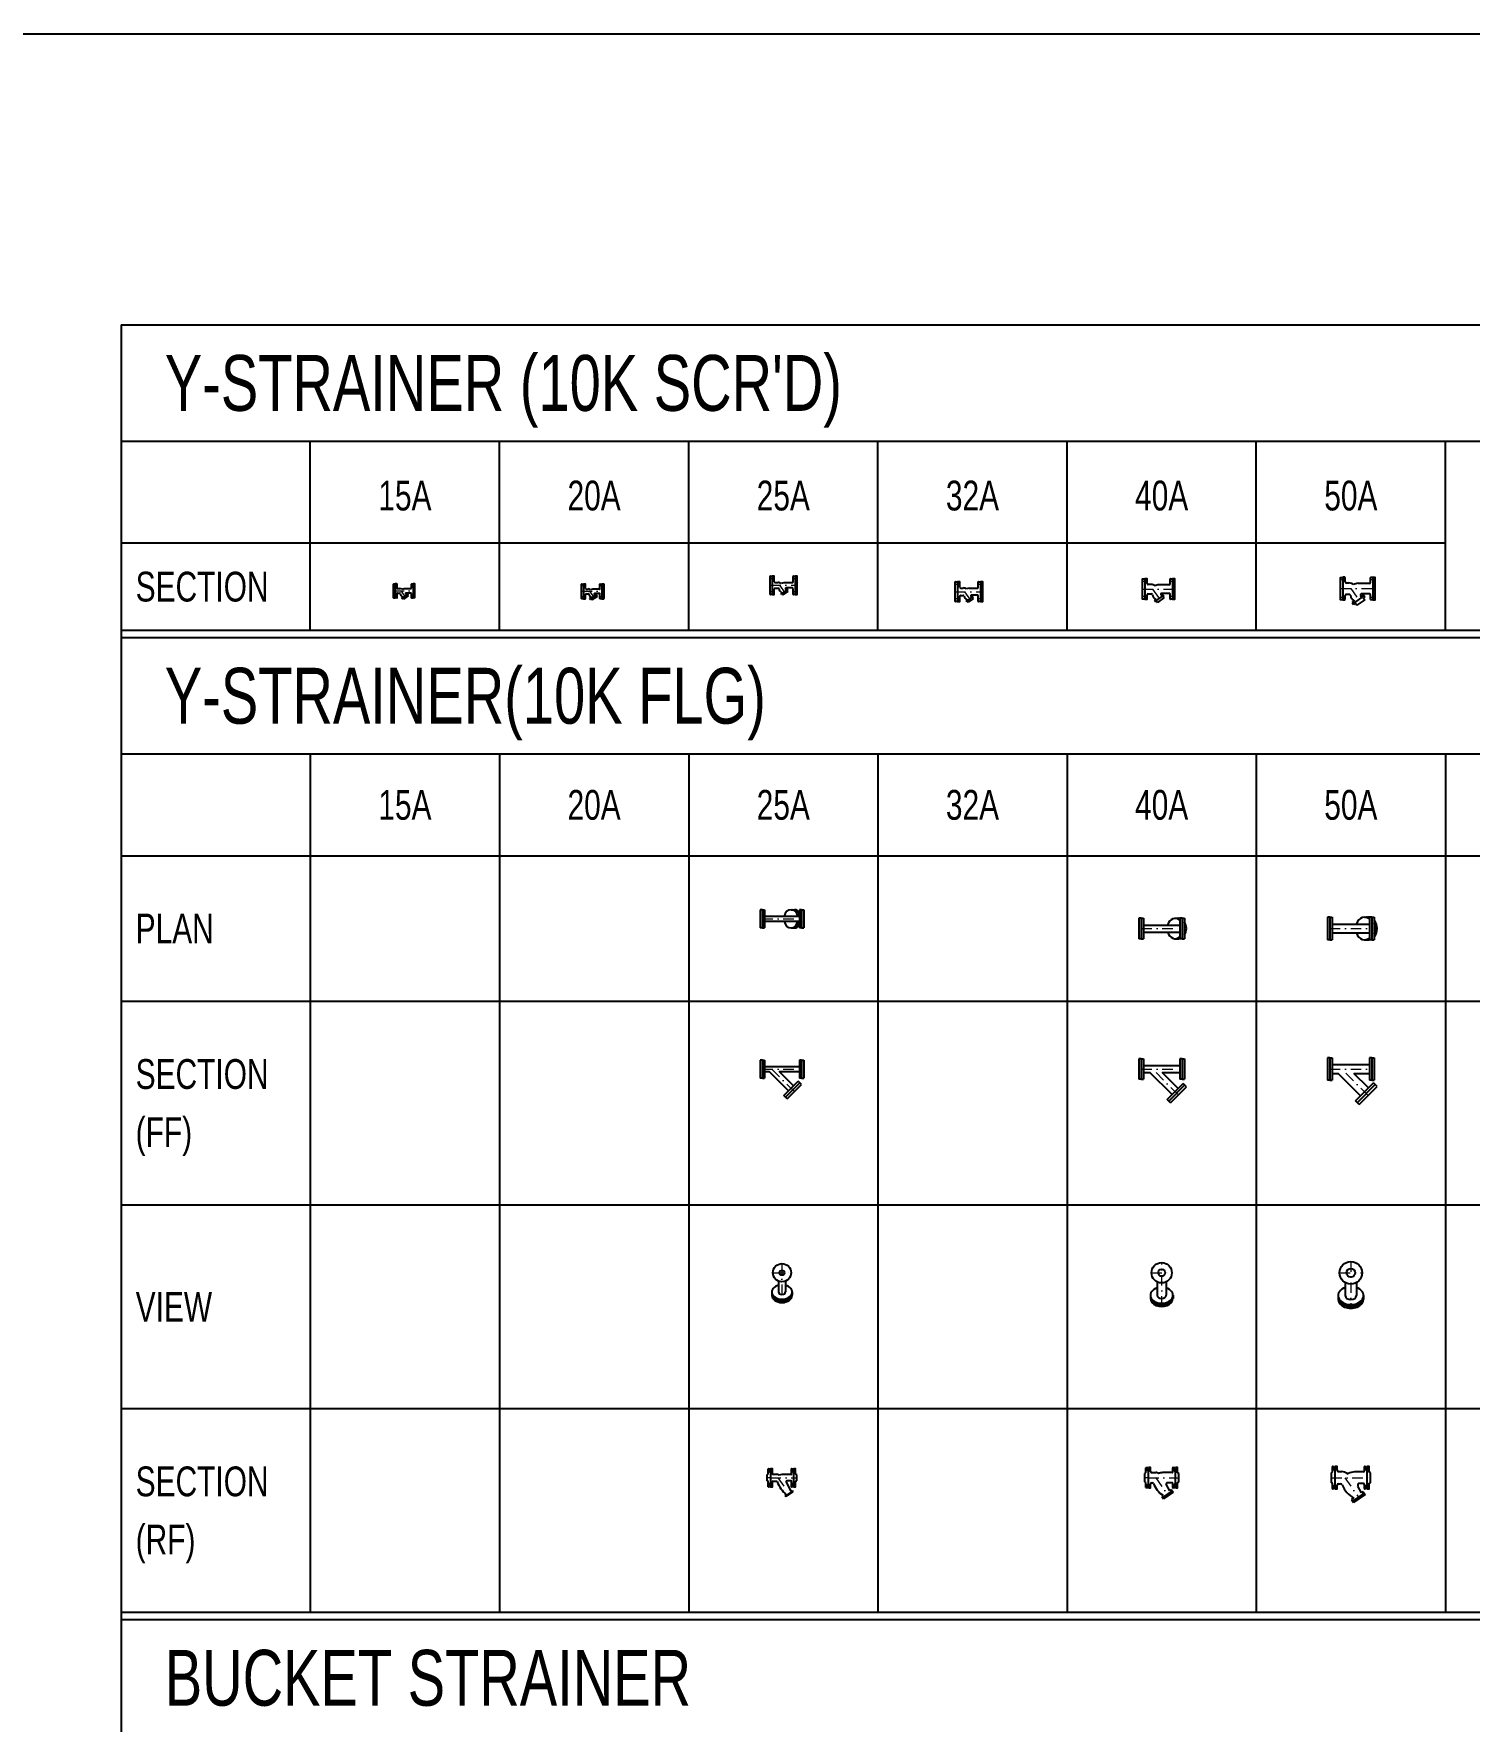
# Model space of a CAD drawing. Extents: x 0 to 60630, y 0 to 46389.
# Drawn here: x 27030 to 36893, y 34790 to 46389 of the extents above; entities that cross this region are included whole.
import ezdxf
from ezdxf.enums import TextEntityAlignment as Align

# ---------------------------------------------------------------- set-up
doc = ezdxf.new("R2010")
doc.units = 0
doc.header["$LTSCALE"] = 30
doc.header["$MEASUREMENT"] = 0
doc.linetypes.add('DGN Style 4', pattern=[4.8, 2.4, -1.2, 0, -1.2])
doc.layers.add('L(c)', color=1, linetype='DGN Style 4', lineweight=5)
doc.layers.add('L(txt)', color=2, linetype='Continuous', lineweight=13)
doc.styles.add('Style-ENGINEERING', font='ENGINEERING.shx')

# ---------------------------------------------------------------- blocks, each defined once
blk = doc.blocks.new('*U127')
for p, q in [((-6, 48), (-6, -47)), ((5, 48), (-6, 48)), ((6, -46), (6, 47)), ((5, -47), (-6, -47))]:
    blk.add_line(p, q)
for centre, start, end in [((5, 47), 0, 90), ((5, -46), 270, 0)]:
    blk.add_arc(centre, 1, start, end)
blk = doc.blocks.new('*U126')
for p, q in [((-73, -42), (-73, 51)), ((-72, 52), (-61, 52)), ((-61, 52), (-61, -43)), ((-50, 52), (-61, 52)), ((-61, 52), (-61, -43)), ((-49, 25), (-49, 51)), ((-45, 21), (-31, 21)), ((46, 19), (1, 19)), ((50, 23), (50, 51)), ((51, 52), (62, 52)), ((62, 52), (62, -43)), ((-72, -43), (-61, -43)), ((-50, -43), (-61, -43)), ((-49, -42), (-49, -15)), ((-45, -11), (-30, -11)), ((-11, -35), (-19, -41)), ((-19, -41), (-14, -49)), ((23, -18), (-17, -45)), ((-10, -46), (-14, -49)), ((-10, -46), (-5, -52)), ((27, -30), (-5, -52)), ((10, -16), (12, -19)), ((21, -14), (12, -19)), ((46, -10), (13, -10)), ((21, -14), (26, -22)), ((26, -21), (23, -24)), ((23, -24), (27, -30)), ((50, -42), (50, -14)), ((51, -43), (62, -43))]:
    blk.add_line(p, q)
for centre, radius, start, end in [((-72, 51), 1, 90, 180), ((-50, 51), 1, 0, 90), ((-45, 25), 4, 180, 270), ((-36, -18), 39.2, 58.2337, 83.1862), ((11, -55), 74.8, 97.7062, 110.3663), ((46, 23), 4, 270, 0), ((51, 51), 1, 90, 180), ((-72, -42), 1, 180, 270), ((-50, -42), 1, 270, 0), ((-45, -15), 4, 90, 180), ((-30, -15), 4, 9.5753, 90), ((2, -10), 28.8, 189.5753, 243.048), ((13, -14), 4, 90, 210), ((46, -14), 4, 0, 90), ((51, -42), 1, 180, 270)]:
    blk.add_arc(centre, radius, start, end)
blk.add_blockref('*U127', (68, 5))
blk = doc.blocks.new('*U128')
for p, q in [((-77, -45), (-77, 53)), ((-76, 54), (-63, 54)), ((-63, 54), (-63, -46)), ((-50, 54), (-63, 54)), ((-63, 54), (-63, -46)), ((-49, 24), (-49, 53)), ((-45, 20), (-31, 20)), ((45, 19), (1, 19)), ((49, 23), (49, 53)), ((50, 54), (63, 54)), ((63, 54), (63, -46)), ((63, 54), (63, -46)), ((76, 54), (63, 54)), ((77, -45), (77, 53)), ((-63, -46), (-76, -46)), ((-63, -46), (-50, -46)), ((-49, -45), (-49, -16)), ((-45, -12), (-30, -12)), ((-12, -35), (-22, -42)), ((-22, -42), (-16, -51)), ((25, -16), (-19, -47)), ((-11, -48), (-16, -51)), ((-11, -48), (-7, -55)), ((30, -30), (-7, -55)), ((10, -16), (12, -19)), ((22, -12), (12, -19)), ((45, -10), (13, -10)), ((22, -12), (28, -20)), ((28, -20), (25, -23)), ((25, -23), (30, -30)), ((49, -45), (49, -14)), ((63, -46), (50, -46)), ((63, -46), (76, -46))]:
    blk.add_line(p, q)
for centre, radius, start, end in [((-76, 53), 1, 90, 180), ((-50, 53), 1, 0, 90), ((-45, 24), 4, 180, 270), ((-36, -18), 39.2, 58.2337, 83.1862), ((11, -55), 74.8, 97.7062, 110.3663), ((45, 23), 4, 270, 0), ((50, 53), 1, 90, 180), ((76, 53), 1, 0, 90), ((-76, -45), 1, 180, 270), ((-50, -45), 1, 270, 0), ((-45, -16), 4, 90, 180), ((-30, -16), 4, 9.5753, 90), ((2, -10), 28.8, 189.5753, 241.0112), ((13, -14), 4, 90, 210), ((45, -14), 4, 0, 90), ((50, -45), 1, 180, 270), ((76, -45), 1, 270, 0)]:
    blk.add_arc(centre, radius, start, end)
blk = doc.blocks.new('*U129')
for p, q in [((-93, -60), (-93, 63)), ((-92, 64), (-79, 64)), ((-79, 64), (-79, -61)), ((-66, 64), (-79, 64)), ((-79, 64), (-79, -61)), ((-65, 27), (-65, 63)), ((-60, 22), (-39, 22)), ((60, 20), (1, 20)), ((65, 25), (65, 63)), ((66, 64), (79, 64)), ((79, 64), (79, -61)), ((79, 64), (79, -61)), ((92, 64), (79, 64)), ((93, -60), (93, 63)), ((-79, -61), (-92, -61)), ((-79, -61), (-66, -61)), ((-65, -60), (-65, -23)), ((-60, -18), (-38, -18)), ((-15, -48), (-21, -53)), ((-21, -53), (-16, -61)), ((25, -27), (-18, -57)), ((-11, -58), (-15, -61)), ((-11, -58), (-6, -64)), ((29, -40), (-6, -64)), ((12, -24), (15, -28)), ((22, -23), (15, -28)), ((60, -16), (17, -16)), ((22, -23), (27, -31)), ((27, -31), (24, -34)), ((24, -34), (29, -40)), ((65, -60), (65, -21)), ((79, -61), (66, -61)), ((79, -61), (92, -61))]:
    blk.add_line(p, q)
for centre, radius, start, end in [((-92, 63), 1, 90, 180), ((-66, 63), 1, 0, 90), ((-60, 27), 5, 180, 270), ((-45, -27), 49, 58.2337, 83.1862), ((14, -73), 93.5, 97.7062, 110.3663), ((60, 25), 5, 270, 0), ((66, 63), 1, 90, 180), ((92, 63), 1, 0, 90), ((-92, -60), 1, 180, 270), ((-66, -60), 1, 270, 0), ((-60, -23), 5, 90, 180), ((-38, -23), 5, 9.5753, 90), ((3, -16), 36, 189.5753, 241.368), ((17, -21), 5, 90, 210), ((60, -21), 5, 0, 90), ((66, -60), 1, 180, 270), ((92, -60), 1, 270, 0)]:
    blk.add_arc(centre, radius, start, end)
blk = doc.blocks.new('*U130')
for p, q in [((-95, -63), (-95, 68)), ((-93, 70), (-79, 70)), ((-79, 70), (-79, -65)), ((-65, 70), (-79, 70)), ((-79, 70), (-79, -65)), ((-63, 32), (-63, 68)), ((-58, 27), (-39, 27)), ((58, 25), (1, 25)), ((63, 30), (63, 68)), ((65, 70), (79, 70)), ((79, 70), (79, -65)), ((79, 70), (79, -65)), ((93, 70), (79, 70)), ((95, -63), (95, 68)), ((-79, -65), (-93, -65)), ((-79, -65), (-65, -65)), ((-63, -63), (-63, -28)), ((-58, -23), (-38, -23)), ((-13, -53), (-21, -58)), ((-21, -58), (-15, -66)), ((25, -33), (-18, -62)), ((-10, -63), (-15, -66)), ((-10, -63), (-6, -70)), ((29, -46), (-6, -70)), ((12, -28), (16, -33)), ((22, -29), (16, -33)), ((58, -21), (17, -21)), ((22, -29), (28, -37)), ((28, -37), (25, -39)), ((25, -39), (29, -46)), ((63, -63), (63, -26)), ((79, -65), (65, -65)), ((79, -65), (93, -65))]:
    blk.add_line(p, q)
for centre, radius, start, end in [((-93, 68), 2, 90, 180), ((-65, 68), 2, 0, 90), ((-58, 32), 5, 180, 270), ((-45, -21), 49, 58.2337, 83.1862), ((14, -67), 93.5, 97.7062, 110.3663), ((58, 30), 5, 270, 0), ((65, 68), 2, 90, 180), ((93, 68), 2, 0, 90), ((-93, -63), 2, 180, 270), ((-65, -63), 2, 270, 0), ((-58, -28), 5, 90, 180), ((-38, -28), 5, 9.5753, 90), ((3, -21), 36, 189.5753, 243.5684), ((17, -26), 5, 90, 210), ((58, -26), 5, 0, 90), ((65, -63), 2, 180, 270), ((93, -63), 2, 270, 0)]:
    blk.add_arc(centre, radius, start, end)
blk = doc.blocks.new('*U132')
for p, q in [((-8, 70), (-8, -70)), ((6, 70), (-8, 70)), ((8, -68), (8, 68)), ((-8, -70), (6, -70))]:
    blk.add_line(p, q)
for centre, start, end in [((6, 68), 0, 90), ((6, -68), 270, 0)]:
    blk.add_arc(centre, 2, start, end)
blk = doc.blocks.new('*U133')
for p, q in [((-8, 70), (-8, -70)), ((6, 70), (-8, 70)), ((8, -68), (8, 68)), ((-8, -70), (6, -70))]:
    blk.add_line(p, q)
for centre, start, end in [((6, 68), 0, 90), ((6, -68), 270, 0)]:
    blk.add_arc(centre, 2, start, end)
blk = doc.blocks.new('*U131')
for p, q in [((-95, 81), (-95, -59)), ((-81, 81), (-95, 81)), ((-79, 50), (-79, 79)), ((-72, 44), (-51, 44)), ((73, 41), (1, 41)), ((79, 47), (79, 79)), ((81, 81), (95, 81)), ((95, 81), (95, -59)), ((-95, -59), (-81, -59)), ((-79, -57), (-79, -28)), ((-72, -21), (-49, -21)), ((-19, -60), (-28, -66)), ((-28, -66), (-20, -76)), ((32, -33), (-24, -71)), ((-14, -72), (-20, -76)), ((-14, -72), (-8, -81)), ((37, -50), (-8, -81)), ((16, -29), (19, -33)), ((28, -28), (19, -33)), ((73, -19), (22, -19)), ((28, -28), (35, -38)), ((35, -38), (31, -41)), ((31, -41), (37, -50)), ((79, -57), (79, -25)), ((95, -59), (81, -59))]:
    blk.add_line(p, q)
for centre, radius, start, end in [((-81, 79), 2, 0, 90), ((-72, 50), 6.5, 180, 270), ((-58, -20), 63.8, 58.2337, 83.1862), ((18, -80), 122, 97.7062, 110.3663), ((73, 47), 6.5, 270, 0), ((81, 79), 2, 90, 180), ((-81, -57), 2, 270, 0), ((-72, -28), 6.5, 90, 180), ((-49, -28), 6.5, 9.5753, 90), ((3, -19), 46.8, 189.5753, 240.8664), ((22, -25), 6.5, 90, 210), ((73, -25), 6.5, 0, 90), ((81, -57), 2, 180, 270)]:
    blk.add_arc(centre, radius, start, end)
at = {"extrusion": (0, 0, -1)}
blk.add_blockref('*U132', (103, 11), dxfattribs=at)
blk.add_blockref('*U133', (103, 11))
blk = doc.blocks.new('*U135')
for p, q in [((-8, 77), (-8, -78)), ((6, 77), (-8, 77)), ((8, -76), (8, 75)), ((-8, -78), (6, -78))]:
    blk.add_line(p, q)
for centre, start, end in [((6, 75), 0, 90), ((6, -76), 270, 0)]:
    blk.add_arc(centre, 2, start, end)
blk = doc.blocks.new('*U136')
for p, q in [((-8, 77), (-8, -78)), ((6, 77), (-8, 77)), ((8, -76), (8, 75)), ((-8, -78), (6, -78))]:
    blk.add_line(p, q)
for centre, start, end in [((6, 75), 0, 90), ((6, -76), 270, 0)]:
    blk.add_arc(centre, 2, start, end)
blk = doc.blocks.new('*U134')
for p, q in [((-104, 96), (-104, -59)), ((-90, 96), (-104, 96)), ((-88, 65), (-88, 94)), ((-80, 57), (-61, 57)), ((80, 54), (2, 54)), ((88, 62), (88, 94)), ((90, 96), (104, 96)), ((104, 96), (104, -59)), ((-104, -59), (-90, -59)), ((-88, -57), (-88, -29)), ((-80, -21), (-59, -21)), ((-23, -67), (-38, -77)), ((-38, -77), (-29, -90)), ((42, -32), (-33, -83)), ((-17, -82), (-29, -90)), ((-17, -82), (-7, -96)), ((47, -58), (-7, -96)), ((19, -29), (23, -35)), ((38, -25), (23, -35)), ((80, -18), (26, -18)), ((47, -38), (37, -44)), ((37, -44), (47, -58)), ((38, -25), (47, -38)), ((88, -57), (88, -25)), ((104, -59), (90, -59))]:
    blk.add_line(p, q)
for centre, radius, start, end in [((-90, 94), 2, 0, 90), ((-80, 65), 7.8, 180, 270), ((-70, -19), 76.5, 58.2337, 83.1862), ((21, -90), 146, 97.7062, 110.3663), ((80, 62), 7.8, 270, 0), ((90, 94), 2, 90, 180), ((-90, -57), 2, 270, 0), ((-80, -29), 7.8, 90, 180), ((-59, -29), 7.8, 9.5753, 90), ((4, -18), 56.2, 189.5753, 240.8664), ((26, -25), 7.8, 90, 210), ((80, -25), 7.8, 0, 90), ((90, -57), 2, 180, 270)]:
    blk.add_arc(centre, radius, start, end)
at = {"extrusion": (0, 0, -1)}
blk.add_blockref('*U135', (112, 18), dxfattribs=at)
blk.add_blockref('*U136', (112, 18))
blk = doc.blocks.new('*U137')
for p, q in [((-135, 62), (-149, 62)), ((-149, 62), (-149, -63)), ((-135, 62), (-135, -63)), ((-135, 62), (-121, 62)), ((-135, 62), (-135, -63)), ((-121, 62), (-121, -63)), ((-121, 17), (121, 17)), ((62, 62), (85, 62)), ((135, 62), (121, 62)), ((121, 62), (121, -63)), ((135, 62), (135, -63)), ((135, 62), (135, -63)), ((135, 62), (149, 62)), ((149, 62), (149, -63)), ((-135, -63), (-149, -63)), ((-135, -63), (-121, -63)), ((-121, -17), (121, -17)), ((62, -63), (85, -63)), ((135, -63), (121, -63)), ((135, -63), (149, -63))]:
    blk.add_line(p, q)
for centre, start_param, end_param in [((62, 0), 1.846267, 4.436918), ((73, 0), 1.84876, 3.141594), ((85, 0), 2.318975, 3.141594), ((62, 0), 4.98786, 7.578511), ((73, 0), 6.283184, 7.576018), ((85, 0), 6.283184, 7.105803)]:
    blk.add_ellipse(centre, major_axis=(0, -62.5), ratio=0.792, start_param=start_param, end_param=end_param)
blk = doc.blocks.new('*U138')
for p, q in [((-135, 133), (-149, 133)), ((-149, 133), (-149, 8)), ((-135, 133), (-135, 8)), ((-135, 133), (-121, 133)), ((-135, 133), (-135, 8)), ((-121, 133), (-121, 8)), ((135, 133), (121, 133)), ((121, 133), (121, 8)), ((135, 133), (135, 8)), ((135, 133), (135, 8)), ((135, 133), (149, 133)), ((149, 133), (149, 8)), ((-135, 8), (-149, 8)), ((-135, 8), (-121, 8)), ((-121, 88), (121, 88)), ((-121, 54), (-87, 54)), ((45, -78), (-87, 54)), ((79, -44), (-19, 54)), ((-19, 54), (121, 54)), ((135, 8), (121, 8)), ((135, 8), (149, 8)), ((13, -111), (112, -12)), ((35, -133), (13, -111)), ((24, -122), (123, -23)), ((35, -133), (134, -34)), ((134, -34), (112, -12))]:
    blk.add_line(p, q)
blk = doc.blocks.new('*U139')
for p, q in [((-24, 13), (-24, -61)), ((24, 13), (24, -61)), ((-70, -61), (-70, -84)), ((70, -61), (70, -84))]:
    blk.add_line(p, q)
for radius in [62.5, 17]:
    blk.add_circle((0, 71), radius)
for centre, major_axis, ratio, start_param, end_param in [((0, -61), (-70, 0), 0.707, 5.066912, 10.641052), ((0, -73), (-70, 0), 0.707, 6.283131, 9.424778), ((0, -84), (-70, 0), 0.707, 0.000054, 3.141593), ((0, -61), (24.3, 0), 0.706996, 3.141596, 6.283131)]:
    blk.add_ellipse(centre, major_axis=major_axis, ratio=ratio, start_param=start_param, end_param=end_param)
blk = doc.blocks.new('*U140')
for p, q in [((-101, 54), (-94, 58)), ((-101, 13), (-101, 54)), ((-94, 10), (-101, 13)), ((-94, 58), (-94, 95)), ((-94, -28), (-94, 10)), ((-93, 96), (-81, 96)), ((-81, 70), (-81, 96)), ((-80, 69), (-80, -1)), ((-80, 69), (-80, -1)), ((-67, 96), (-79, 96)), ((-79, 70), (-79, 96)), ((-66, 63), (-66, 95)), ((-66, -28), (-66, 5)), ((-61, 58), (-40, 58)), ((-61, 10), (-41, 10)), ((61, 56), (0, 56)), ((63, -59), (30, 4)), ((61, 12), (34, 12)), ((66, 61), (66, 95)), ((66, -28), (66, 7)), ((67, 96), (79, 96)), ((79, 70), (79, 96)), ((80, 69), (80, -1)), ((80, 69), (80, -1)), ((93, 96), (81, 96)), ((81, 70), (81, 96)), ((94, 58), (94, 95)), ((101, 54), (94, 58)), ((94, 10), (101, 13)), ((94, -28), (94, 10)), ((101, 13), (101, 54)), ((-81, -29), (-93, -29)), ((-81, -29), (-81, -2)), ((-79, -29), (-79, -2)), ((-79, -29), (-67, -29)), ((28, -83), (20, -88)), ((20, -88), (26, -96)), ((73, -58), (23, -92)), ((75, -62), (26, -96)), ((70, -54), (63, -59)), ((79, -29), (67, -29)), ((70, -54), (75, -62)), ((79, -29), (79, -2)), ((81, -29), (81, -2)), ((81, -29), (93, -29))]:
    blk.add_line(p, q)
for centre, radius, start, end in [((-93, 95), 1, 90, 180), ((-80, 70), 1, 180, 270), ((-80, 70), 1, 270, 0), ((-67, 95), 1, 0, 90), ((-61, 63), 5, 180, 270), ((-61, 5), 5, 90, 180), ((-41, 0), 10, 45, 90), ((-46, 9), 49, 58.2337, 83.1862), ((13, -37), 93.5, 97.7062, 110.3663), ((34, 7), 5, 90, 210), ((61, 61), 5, 270, 0), ((61, 7), 5, 0, 90), ((67, 95), 1, 90, 180), ((80, 70), 1, 180, 270), ((80, 70), 1, 270, 0), ((93, 95), 1, 0, 90), ((-93, -28), 1, 180, 270), ((-80, -2), 1, 90, 180), ((-80, -2), 1, 0, 90), ((-67, -28), 1, 270, 0), ((67, -28), 1, 180, 270), ((80, -2), 1, 90, 180), ((80, -2), 1, 0, 90), ((93, -28), 1, 270, 0)]:
    blk.add_arc(centre, radius, start, end)
blk.add_ellipse((177, 87), major_axis=(225, 0), ratio=0.99973, start_param=3.504458, end_param=3.992889)
blk = doc.blocks.new('*U141')
for p, q in [((-163, 70), (-163, -70)), ((-147, 70), (-163, 70)), ((-147, 70), (-147, -70)), ((-147, 70), (-131, 70)), ((-147, 70), (-147, -70)), ((-131, 70), (-131, -70)), ((-131, 24), (117, 24)), ((85, 70), (108, 70)), ((117, 70), (117, -70)), ((133, 70), (117, 70)), ((133, 70), (133, -70)), ((133, 70), (133, -70)), ((133, 70), (149, 70)), ((149, 70), (149, -70)), ((-147, -70), (-163, -70)), ((-147, -70), (-131, -70)), ((-131, -24), (117, -24)), ((85, -70), (108, -70)), ((133, -70), (117, -70)), ((133, -70), (149, -70))]:
    blk.add_line(p, q)
for centre, start_param, end_param in [((85, 0), 2.517118, 4.357866), ((97, 0), 2.75365, 3.141594), ((108, 0), 2.969022, 3.141594), ((108, 0), 0.856657, 2.284936), ((85, 0), 5.066912, 6.90766), ((97, 0), 6.283184, 6.671128), ((108, 0), 6.283184, 6.455756)]:
    blk.add_ellipse(centre, major_axis=(0, -70), ratio=0.782857, start_param=start_param, end_param=end_param)
blk = doc.blocks.new('*U142')
for p, q in [((-155, 77), (-171, 77)), ((-171, 77), (-171, -78)), ((-155, 77), (-155, -78)), ((-155, 77), (-139, 77)), ((-155, 77), (-155, -78)), ((-139, 77), (-139, -78)), ((-139, 30), (119, 30)), ((84, 77), (109, 77)), ((135, 77), (119, 77)), ((119, 77), (119, -78)), ((135, 77), (135, -78)), ((135, 77), (135, -78)), ((135, 77), (151, 77)), ((151, 77), (151, -78)), ((-155, -78), (-171, -78)), ((-155, -78), (-139, -78)), ((-139, -30), (119, -30)), ((84, -78), (109, -78)), ((135, -78), (119, -78)), ((135, -78), (151, -78))]:
    blk.add_line(p, q)
for centre, start_param, end_param in [((84, 0), 2.529882, 4.270035), ((96, 0), 2.764008, 3.141594), ((109, 0), 2.977941, 3.141594), ((109, 0), 0.747948, 2.393645), ((96, 0), 1.088409, 2.053184), ((84, 0), 5.144482, 6.894896), ((96, 0), 6.283184, 6.66077), ((109, 0), 6.283184, 6.446837)]:
    blk.add_ellipse(centre, major_axis=(0, -77.5), ratio=0.798323, start_param=start_param, end_param=end_param)
blk = doc.blocks.new('*U159')
for p, q in [((-155, 161), (-171, 161)), ((-171, 161), (-171, 6)), ((-155, 161), (-155, 6)), ((-155, 161), (-139, 161)), ((-155, 161), (-155, 6)), ((-139, 161), (-139, 6)), ((135, 161), (119, 161)), ((119, 161), (119, 6)), ((135, 161), (135, 6)), ((135, 161), (135, 6)), ((135, 161), (151, 161)), ((151, 161), (151, 6)), ((-155, 6), (-171, 6)), ((-155, 6), (-139, 6)), ((-139, 114), (119, 114)), ((-139, 53), (-97, 53)), ((57, -101), (-97, 53)), ((111, -47), (11, 53)), ((11, 53), (119, 53)), ((135, 6), (119, 6)), ((135, 6), (151, 6)), ((22, -135), (145, -12)), ((34, -148), (158, -24)), ((47, -161), (171, -37)), ((171, -37), (145, -12)), ((47, -161), (22, -135))]:
    blk.add_line(p, q)
blk = doc.blocks.new('*U160')
for p, q in [((-163, 151), (-163, 11)), ((-147, 151), (-163, 151)), ((-147, 151), (-147, 11)), ((-147, 151), (-131, 151)), ((-147, 151), (-147, 11)), ((-131, 151), (-131, 11)), ((117, 151), (117, 11)), ((133, 151), (117, 151)), ((133, 151), (133, 11)), ((133, 151), (133, 11)), ((133, 151), (149, 151)), ((149, 151), (149, 11)), ((-147, 11), (-163, 11)), ((-147, 11), (-131, 11)), ((-131, 105), (117, 105)), ((-131, 57), (-88, 57)), ((64, -95), (-88, 57)), ((107, -52), (-3, 57)), ((-3, 57), (117, 57)), ((133, 11), (117, 11)), ((133, 11), (149, 11)), ((30, -129), (140, -19)), ((42, -140), (151, -30)), ((53, -151), (163, -42)), ((163, -42), (140, -19)), ((53, -151), (30, -129))]:
    blk.add_line(p, q)
blk = doc.blocks.new('*U161')
for p, q in [((-30, 18), (-30, -74)), ((30, 18), (30, -74)), ((-77, -74), (-77, -96)), ((78, -74), (78, -96))]:
    blk.add_line(p, q)
for radius in [70, 24.3]:
    blk.add_circle((0, 81), radius)
for centre, major_axis, ratio, start_param, end_param in [((0, -74), (-77.5, 0), 0.707097, 5.113371, 10.594592), ((0, -85), (-77.5, 0), 0.707097, 6.283131, 9.424778), ((0, -96), (-77.5, 0), 0.707097, 6.283131, 9.424778), ((0, -74), (-30.2, 0), 0.707107, 0.000054, 3.14159)]:
    blk.add_ellipse(centre, major_axis=major_axis, ratio=ratio, start_param=start_param, end_param=end_param)
blk = doc.blocks.new('*U162')
for p, q in [((-38, 16), (-38, -74)), ((38, 16), (38, -74)), ((-87, -74), (-87, -99)), ((88, -74), (88, -99))]:
    blk.add_line(p, q)
for radius in [77.5, 30.2]:
    blk.add_circle((0, 83), radius)
for centre, major_axis, ratio, start_param, end_param in [((0, -74), (-87.5, 0), 0.7072, 5.163538, 10.544425), ((0, -86), (-87.5, 0), 0.7072, 6.283131, 9.424778), ((0, -99), (-87.5, 0), 0.7072, 0, 3.141593), ((0, -74), (-38.1, 0), 0.707208, 0.000054, 3.141593)]:
    blk.add_ellipse(centre, major_axis=major_axis, ratio=ratio, start_param=start_param, end_param=end_param)
blk = doc.blocks.new('*U178')
for p, q in [((-126, 84), (-126, 122)), ((-124, 124), (-112, 124)), ((-112, 98), (-112, 124)), ((-96, 124), (-108, 124)), ((-108, 98), (-108, 124)), ((-94, 98), (-94, 122)), ((94, 96), (94, 122)), ((96, 124), (108, 124)), ((108, 98), (108, 124)), ((124, 124), (112, 124)), ((112, 98), (112, 124)), ((126, 84), (126, 122)), ((-134, 80), (-126, 84)), ((-134, 12), (-134, 80)), ((-126, 8), (-134, 12)), ((-126, -29), (-126, 8)), ((-110, 96), (-110, -4)), ((-110, 96), (-110, -4)), ((-84, 88), (-63, 88)), ((-84, 5), (-71, 5)), ((84, 86), (25, 86)), ((84, 7), (59, 7)), ((110, 96), (110, -4)), ((110, 96), (110, -4)), ((134, 80), (126, 84)), ((126, 8), (134, 12)), ((126, -29), (126, 8)), ((134, 12), (134, 80)), ((-112, -31), (-124, -31)), ((-112, -31), (-112, -6)), ((-108, -31), (-108, -6)), ((-108, -31), (-96, -31)), ((-94, -29), (-94, -5)), ((20, -94), (5, -104)), ((5, -104), (19, -124)), ((92, -60), (12, -114)), ((98, -70), (19, -124)), ((73, -58), (48, -11)), ((85, -50), (73, -58)), ((85, -50), (98, -70)), ((94, -29), (94, -3)), ((108, -31), (96, -31)), ((108, -31), (108, -6)), ((112, -31), (112, -6)), ((112, -31), (124, -31))]:
    blk.add_line(p, q)
for centre, radius, start, end in [((-124, 122), 2, 90, 180), ((-96, 122), 2, 0, 90), ((96, 122), 2, 90, 180), ((124, 122), 2, 0, 90), ((-110, 98), 2, 180, 270), ((-110, 98), 2, 270, 0), ((-84, 98), 10, 180, 270), ((-84, -5), 10, 90, 180), ((-71, -7), 12, 22.3993, 90), ((-21, 82), 8.15, 239.2022, 293.2403), ((59, -5), 12, 90, 207.2271), ((84, 96), 10, 270, 0), ((84, -3), 10, 0, 90), ((110, 98), 2, 180, 270), ((110, 98), 2, 270, 0), ((-124, -29), 2, 180, 270), ((-110, -6), 2, 90, 180), ((-110, -6), 2, 0, 90), ((-96, -29), 2, 270, 0), ((119, 71), 193, 202.3993, 239.0711), ((96, -29), 2, 180, 270), ((110, -6), 2, 90, 180), ((110, -6), 2, 0, 90), ((124, -29), 2, 270, 0)]:
    blk.add_arc(centre, radius, start, end)
for centre, major_axis, ratio, start_param, end_param in [((-72, 34), (71.2, 0), 0.761124, 0.850466, 1.446099), ((32, 46), (69.8, 0), 0.571088, 1.662153, 2.35645)]:
    blk.add_ellipse(centre, major_axis=major_axis, ratio=ratio, start_param=start_param, end_param=end_param)
blk = doc.blocks.new('*U179')
for p, q in [((-116, 66), (-108, 70)), ((-116, 9), (-116, 66)), ((-108, 5), (-116, 9)), ((-108, 70), (-108, 105)), ((-108, -31), (-108, 5)), ((-106, 107), (-94, 107)), ((-94, 82), (-94, 107)), ((-92, 80), (-92, -5)), ((-92, 80), (-92, -5)), ((-78, 107), (-90, 107)), ((-90, 82), (-90, 107)), ((-76, 79), (-76, 105)), ((-71, 74), (-40, 74)), ((-71, 1), (-63, 1)), ((72, 72), (5, 72)), ((72, 3), (39, 3)), ((77, 77), (77, 105)), ((79, 107), (91, 107)), ((91, 82), (91, 107)), ((93, 80), (93, -5)), ((93, 80), (93, -5)), ((107, 107), (95, 107)), ((95, 82), (95, 107)), ((109, 70), (109, 105)), ((117, 66), (109, 70)), ((109, 5), (117, 9)), ((109, -31), (109, 5)), ((117, 9), (117, 66)), ((-94, -33), (-106, -33)), ((-94, -33), (-94, -7)), ((-90, -33), (-90, -7)), ((-90, -33), (-78, -33)), ((-76, -31), (-76, -4)), ((11, -84), (1, -91)), ((1, -91), (12, -108)), ((72, -54), (6, -99)), ((78, -62), (12, -108)), ((57, -52), (32, -8)), ((67, -46), (57, -52)), ((67, -46), (78, -62)), ((77, -31), (77, -2)), ((91, -33), (79, -33)), ((91, -33), (91, -7)), ((95, -33), (95, -7)), ((95, -33), (107, -33))]:
    blk.add_line(p, q)
for centre, radius, start, end in [((-106, 105), 2, 90, 180), ((-92, 82), 2, 180, 270), ((-92, 82), 2, 270, 0), ((-78, 105), 2, 0, 90), ((-71, 79), 5, 180, 270), ((-71, -4), 5, 90, 180), ((-63, -9), 10, 45, 90), ((-46, 25), 49, 58.2337, 83.1862), ((39, -5), 8, 90, 207.2271), ((72, 77), 5, 270, 0), ((72, -2), 5, 0, 90), ((79, 105), 2, 90, 180), ((93, 82), 2, 180, 270), ((93, 82), 2, 270, 0), ((107, 105), 2, 0, 90), ((-106, -31), 2, 180, 270), ((-92, -7), 2, 90, 180), ((-92, -7), 2, 0, 90), ((-78, -31), 2, 270, 0), ((79, -31), 2, 180, 270), ((93, -7), 2, 90, 180), ((93, -7), 2, 0, 90), ((107, -31), 2, 270, 0)]:
    blk.add_arc(centre, radius, start, end)
for centre, major_axis, ratio, start_param, end_param in [((20, -21), (117, 0), 0.8, 1.705294, 1.926256), ((97, 44), (161, 0), 0.942727, 3.446949, 4.145857)]:
    blk.add_ellipse(centre, major_axis=major_axis, ratio=ratio, start_param=start_param, end_param=end_param)

msp = doc.modelspace()

# ---------------------------------------------------------------- linework, layer by layer
for p, q in [((27630, 44389), (27630, 17439)), ((27630, 44389), (58630, 44389)), ((27630, 43589), (58630, 43589)), ((28930, 42289), (28930, 43589)), ((30230, 42289), (30230, 43589)), ((31530, 42289), (31530, 43589)), ((32830, 42289), (32830, 43589)), ((34130, 42289), (34130, 43589)), ((35430, 42289), (35430, 43589)), ((36730, 42289), (36730, 43589)), ((27630, 42889), (36730, 42889)), ((27630, 42289), (58630, 42289)), ((27630, 42239), (58630, 42239)), ((27630, 41439), (58630, 41439)), ((28930, 41439), (28930, 35539)), ((30230, 41439), (30230, 35539)), ((31530, 41439), (31530, 35539)), ((32830, 41439), (32830, 35539)), ((34130, 41439), (34130, 35539)), ((35430, 41439), (35430, 35539)), ((36730, 41439), (36730, 35539)), ((27630, 40739), (58630, 40739)), ((27630, 39739), (58630, 39739)), ((27630, 38339), (58630, 38339)), ((27630, 36939), (58630, 36939)), ((27630, 35539), (58630, 35539)), ((27630, 35489), (58630, 35489))]:
    msp.add_line(p, q)
at = {"flags": 128}
msp.add_lwpolyline([(0, 46389), (60630, 46389), (60630, 0), (0, 0)], close=True, dxfattribs=at)
at = {"layer": 'L(c)'}
for p, q in [((29514, 42594), (29502, 42594)), ((29514, 42594), (29526, 42594)), ((29637, 42594), (29625, 42594)), ((29637, 42594), (29649, 42594)), ((30808, 42594), (30794, 42594)), ((30808, 42594), (30822, 42594)), ((30934, 42594), (30920, 42594)), ((30934, 42594), (30948, 42594)), ((32104, 42643), (32090, 42643)), ((32090, 42598), (32276, 42598)), ((32104, 42643), (32118, 42643)), ((32155, 42598), (32193, 42543)), ((32262, 42643), (32248, 42643)), ((32262, 42643), (32276, 42643)), ((33377, 42604), (33361, 42604)), ((33377, 42604), (33393, 42604)), ((33535, 42604), (33519, 42604)), ((33535, 42604), (33551, 42604)), ((34664, 42625), (34648, 42625)), ((34648, 42572), (34870, 42572)), ((34664, 42625), (34680, 42625)), ((34718, 42572), (34772, 42495)), ((34854, 42625), (34838, 42625)), ((34854, 42625), (34870, 42625)), ((36024, 42635), (36008, 42635)), ((36008, 42575), (36248, 42575)), ((36024, 42635), (36040, 42635)), ((36079, 42575), (36144, 42483)), ((36232, 42635), (36216, 42635)), ((36232, 42635), (36248, 42635)), ((29502, 42559), (29649, 42559)), ((29514, 42524), (29502, 42524)), ((29514, 42524), (29526, 42524)), ((29553, 42559), (29586, 42512)), ((29637, 42524), (29625, 42524)), ((29637, 42524), (29649, 42524)), ((30794, 42557), (30948, 42557)), ((30808, 42519), (30794, 42519)), ((30808, 42519), (30822, 42519)), ((30849, 42557), (30882, 42510)), ((30934, 42519), (30920, 42519)), ((30934, 42519), (30948, 42519)), ((32104, 42553), (32090, 42553)), ((32104, 42553), (32118, 42553)), ((32262, 42553), (32248, 42553)), ((32262, 42553), (32276, 42553)), ((33361, 42554), (33551, 42554)), ((33377, 42504), (33361, 42504)), ((33377, 42504), (33393, 42504)), ((33425, 42554), (33468, 42494)), ((33535, 42504), (33519, 42504)), ((33535, 42504), (33551, 42504)), ((34664, 42520), (34648, 42520)), ((34664, 42520), (34680, 42520)), ((34854, 42520), (34838, 42520)), ((34854, 42520), (34870, 42520)), ((36024, 42515), (36008, 42515)), ((36024, 42515), (36040, 42515)), ((36232, 42515), (36216, 42515)), ((36232, 42515), (36248, 42515)), ((32036, 40306), (32306, 40306)), ((34640, 40239), (34920, 40239)), ((35935, 40239), (36225, 40239)), ((32036, 39273), (32306, 39273)), ((32256, 39118), (32101, 39273)), ((34640, 39273), (34920, 39273)), ((34895, 39096), (34717, 39273)), ((35935, 39273), (36225, 39273)), ((36199, 39091), (36017, 39273)), ((32171, 37936), (32171, 37669)), ((34780, 37641), (34780, 37943)), ((36080, 37951), (36080, 37629)), ((32109, 37873), (32234, 37873)), ((34710, 37873), (34850, 37873)), ((36003, 37873), (36158, 37873)), ((32093, 36464), (32068, 36464)), ((32077, 36509), (32105, 36509)), ((32091, 36464), (32251, 36464)), ((32143, 36464), (32222, 36351)), ((32265, 36509), (32237, 36509)), ((32249, 36464), (32274, 36464)), ((34690, 36464), (34662, 36464)), ((34686, 36517), (34672, 36517)), ((34688, 36464), (34873, 36464)), ((34690, 36517), (34704, 36517)), ((34740, 36464), (34825, 36342)), ((34871, 36517), (34857, 36517)), ((34871, 36464), (34899, 36464)), ((34874, 36517), (34890, 36517)), ((35946, 36464), (36214, 36464)), ((35968, 36524), (35954, 36524)), ((35972, 36524), (35986, 36524)), ((36039, 36464), (36139, 36321)), ((36188, 36524), (36174, 36524)), ((36192, 36524), (36206, 36524)), ((32077, 36419), (32105, 36419)), ((32265, 36419), (32237, 36419)), ((34686, 36412), (34672, 36412)), ((34690, 36412), (34704, 36412)), ((34871, 36412), (34857, 36412)), ((34874, 36412), (34890, 36412)), ((35968, 36404), (35954, 36404)), ((35972, 36404), (35986, 36404)), ((36188, 36404), (36174, 36404)), ((36192, 36404), (36206, 36404))]:
    msp.add_line(p, q, dxfattribs=at)

# ---------------------------------------------------------------- block references
for name, p in [('*U126', (29575, 42555)), ('*U128', (30871, 42552)), ('*U129', (32183, 42596)), ('*U130', (33456, 42552)), ('*U131', (34759, 42561)), ('*U134', (36128, 42557)), ('*U137', (32171, 40306)), ('*U141', (34787, 40239)), ('*U142', (36090, 40239)), ('*U138', (32171, 39202)), ('*U160', (34787, 39192)), ('*U159', (36090, 39190)), ('*U139', (32171, 37802)), ('*U161', (34780, 37792)), ('*U162', (36080, 37790)), ('*U178', (36080, 36418)), ('*U140', (32171, 36430)), ('*U179', (34780, 36427))]:
    msp.add_blockref(name, p)

# ---------------------------------------------------------------- texts
at = {"layer": 'L(txt)', "style": 'Style-ENGINEERING', "width": 0.75}
for s, height, p in [("Y-STRAINER (10K SCR'D)", 384, (27930, 43989)), ('SECTION', 204.8, (27730, 42589)), ('Y-STRAINER(10K FLG)', 384, (27930, 41839)), ('PLAN', 204.8, (27730, 40239)), ('SECTION', 204.8, (27730, 39239)), ('(FF)', 204.8, (27730, 38839)), ('VIEW', 204.8, (27730, 37639)), ('SECTION', 204.8, (27730, 36439)), ('(RF)', 204.8, (27730, 36039)), ('BUCKET STRAINER', 384, (27930, 35089))]:
    msp.add_text(s, height=height, dxfattribs=at).set_placement(p, align=Align.MIDDLE_LEFT)
for s, p in [('15A', (29580, 43215)), ('20A', (30880, 43215)), ('25A', (32180, 43215)), ('32A', (33480, 43215)), ('40A', (34780, 43215)), ('50A', (36080, 43215)), ('15A', (29580, 41089)), ('20A', (30880, 41089)), ('25A', (32180, 41089)), ('32A', (33480, 41089)), ('40A', (34780, 41089)), ('50A', (36080, 41089))]:
    msp.add_text(s, height=204.8, dxfattribs=at).set_placement(p, align=Align.MIDDLE_CENTER)

doc.saveas('drawing.dxf')
